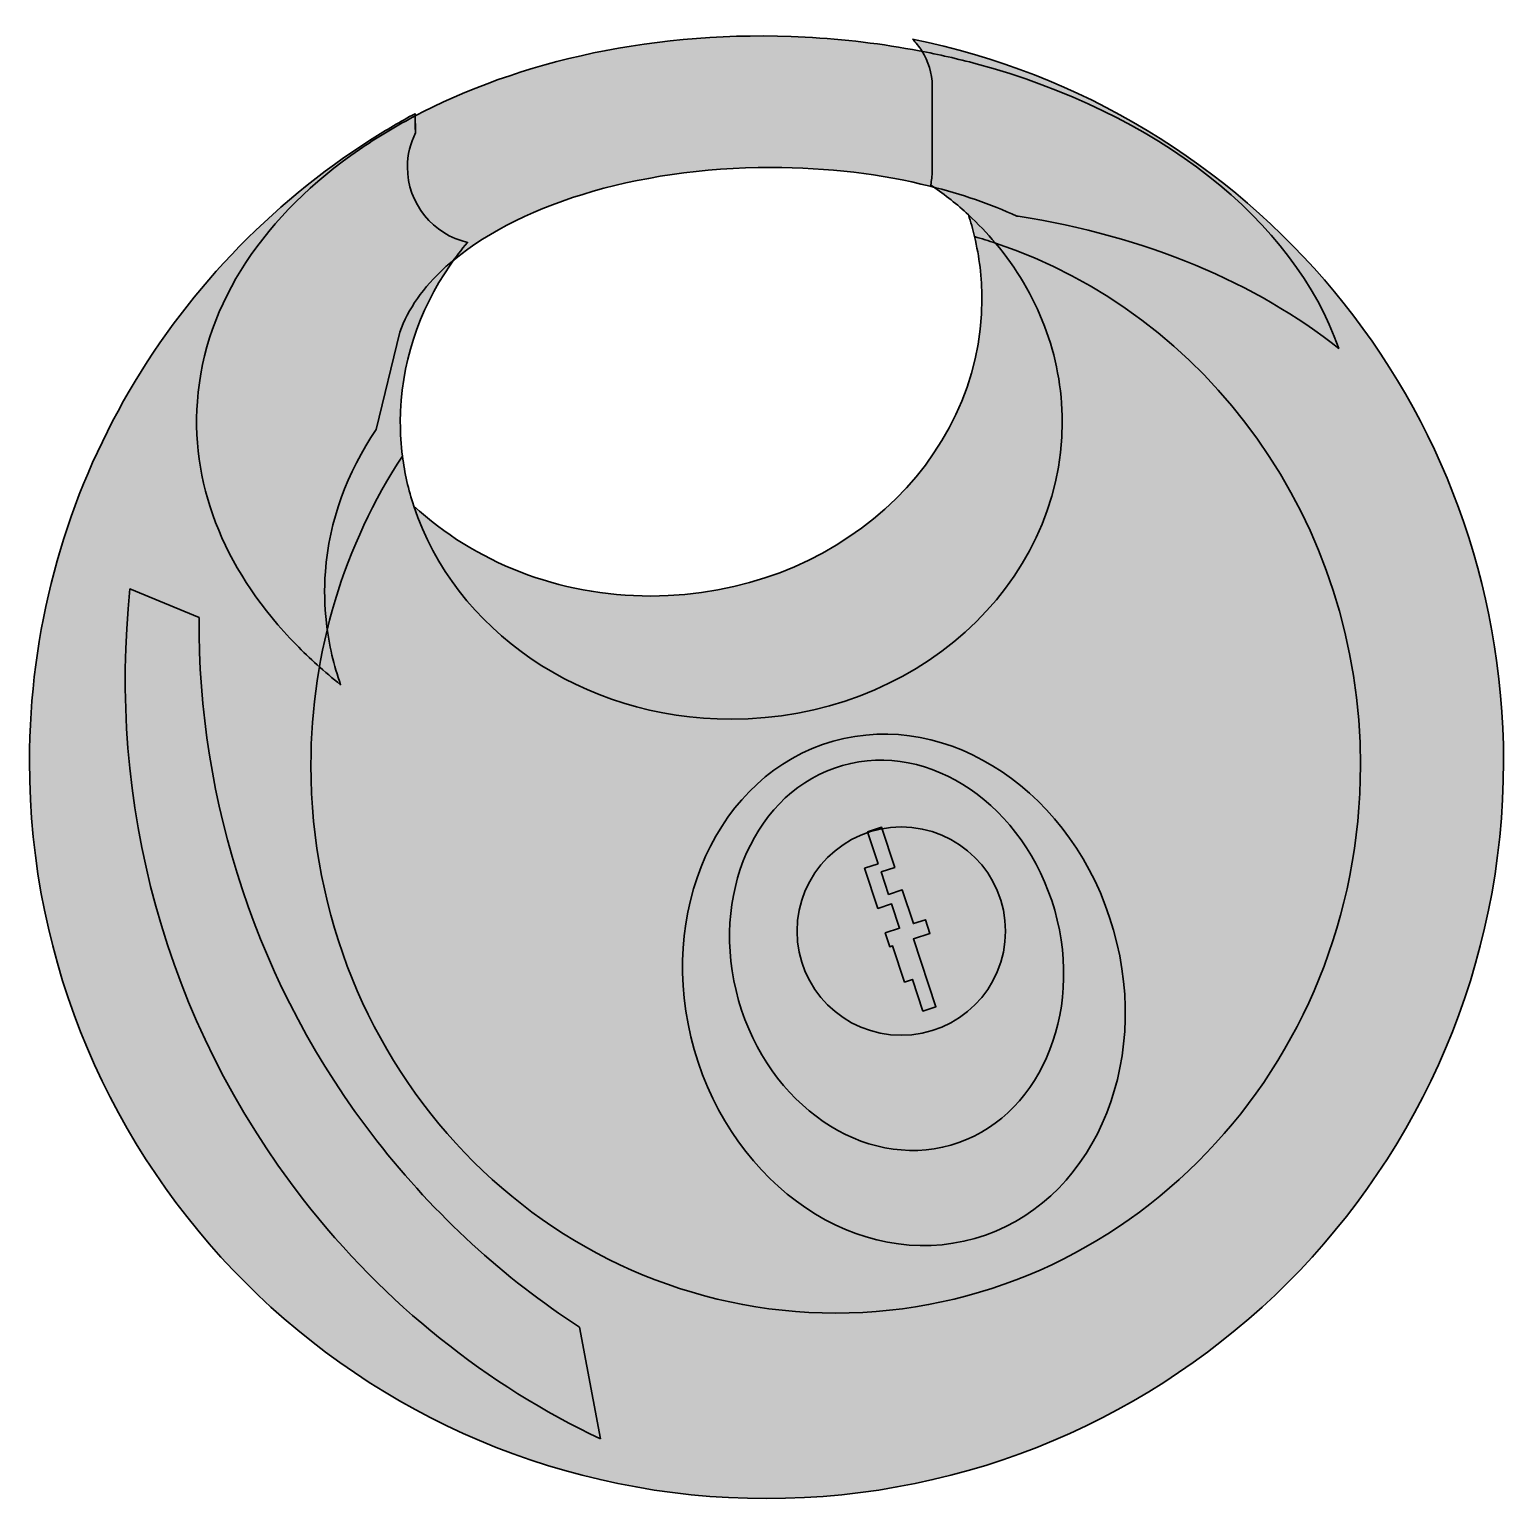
# Model space of a CAD drawing. Header units: inches. Extents: x 16.2 to 90.6, y -23.4 to 1.1.
# Drawn here: x 58.639 to 61.292, y -23.146 to -20.502 of the extents above; entities that cross this region are included whole.
import ezdxf

# ---------------------------------------------------------------- set-up
doc = ezdxf.new("R2010")
doc.units = ezdxf.units.IN
doc.header["$MEASUREMENT"] = 0
doc.layers.add('Layer 4', color=7, linetype='Continuous')

# ---------------------------------------------------------------- blocks, each defined once
blk = doc.blocks.new('block 23')
at = {"layer": 'Layer 4', "true_color": 0xd3b229}
h = blk.add_hatch(color=42, dxfattribs=at)
h.dxf.hatch_style = 2
edge = h.paths.add_edge_path()
edge.add_spline(control_points=[(60.3433, -20.564), (60.3099, -20.5551), (60.2757, -20.5472), (60.2407, -20.5407), (60.1746, -20.5281), (60.1058, -20.5196), (60.035, -20.516), (59.769, -20.5022), (59.5214, -20.5578), (59.329, -20.6601), (59.329, -20.6601), (59.3289, -20.6603), (59.3289, -20.6603), (59.2953, -20.6782), (59.2633, -20.6975), (59.2333, -20.7182), (59.0639, -20.8346), (58.9547, -20.9928), (58.9414, -21.1715), (58.9294, -21.3318), (58.9965, -21.4842), (59.1192, -21.6094), (59.1314, -21.6218), (59.144, -21.634), (59.1572, -21.646), (59.1707, -21.6581), (59.1847, -21.67), (59.1993, -21.6815), (59.1932, -21.664), (59.1881, -21.6464), (59.1837, -21.6283), (59.1793, -21.6092), (59.1758, -21.5899), (59.1736, -21.5704), (59.1736, -21.5704), (59.1736, -21.5704), (59.1736, -21.5703), (59.1703, -21.54), (59.1696, -21.5094), (59.1718, -21.4783), (59.1786, -21.3865), (59.2108, -21.3001), (59.2635, -21.2221), (59.2635, -21.2221), (59.306, -21.0471), (59.306, -21.0471), (59.3203, -21.0054), (59.3483, -20.9661), (59.3871, -20.9307), (59.3887, -20.9292), (59.3903, -20.9278), (59.3919, -20.9264), (59.5111, -20.821), (59.7272, -20.7506), (59.974, -20.7506), (60.0762, -20.7506), (60.1731, -20.7626), (60.26, -20.7843), (60.3167, -20.7983), (60.3692, -20.8165), (60.4162, -20.8381), (60.4169, -20.8382), (60.4179, -20.8383), (60.4187, -20.8385), (60.6479, -20.8737), (60.8483, -20.9592), (60.9956, -21.0762), (60.9146, -20.8444), (60.6685, -20.6515), (60.3433, -20.564)], knot_values=[0, 0, 0, 0, 1, 1, 1, 2, 2, 2, 3, 3, 3, 4, 4, 4, 5, 5, 5, 6, 6, 6, 7, 7, 7, 8, 8, 8, 9, 9, 9, 10, 10, 10, 11, 11, 11, 12, 12, 12, 13, 13, 13, 14, 14, 14, 15, 15, 15, 16, 16, 16, 17, 17, 17, 18, 18, 18, 19, 19, 19, 20, 20, 20, 21, 21, 21, 22, 22, 22, 23, 23, 23, 23], degree=3, periodic=1)
at = {"layer": 'Layer 4', "true_color": 0xe4e7ea}
h = blk.add_hatch(color=254, dxfattribs=at)
h.dxf.hatch_style = 2
edge = h.paths.add_edge_path()
edge.add_spline(control_points=[(60.2282, -20.5196), (60.2347, -20.5258), (60.2404, -20.5331), (60.2451, -20.5407), (60.2571, -20.559), (60.2639, -20.5808), (60.2639, -20.604), (60.2639, -20.604), (60.2639, -20.7571), (60.2639, -20.7571), (60.2639, -20.7657), (60.2629, -20.774), (60.2612, -20.7821), (60.2624, -20.7828), (60.2635, -20.7836), (60.2644, -20.7843), (60.2875, -20.8), (60.309, -20.8171), (60.329, -20.8357), (60.329, -20.8357), (60.329, -20.8358), (60.329, -20.8358), (60.3464, -20.8518), (60.3626, -20.8689), (60.3778, -20.8868), (60.4531, -20.9762), (60.4978, -21.0879), (60.4978, -21.2087), (60.4978, -21.504), (60.2311, -21.7435), (59.9022, -21.7435), (59.6318, -21.7435), (59.4035, -21.5817), (59.331, -21.36), (59.3308, -21.3599), (59.3308, -21.3599), (59.3308, -21.3599), (59.3214, -21.3308), (59.3144, -21.3008), (59.3106, -21.2699), (59.3079, -21.2499), (59.3067, -21.2294), (59.3067, -21.2087), (59.3067, -21.1051), (59.3396, -21.0083), (59.3964, -20.9264), (59.4061, -20.9122), (59.4165, -20.8986), (59.4278, -20.8854), (59.366, -20.8714), (59.3194, -20.8158), (59.3194, -20.75), (59.3194, -20.7278), (59.3247, -20.7067), (59.3342, -20.6881), (59.3342, -20.6881), (59.3335, -20.6601), (59.3335, -20.6601), (59.3335, -20.6601), (59.3333, -20.6538), (59.3333, -20.6538), (59.3071, -20.6679), (59.2812, -20.6831), (59.2561, -20.699), (59.256, -20.699), (59.256, -20.6992), (59.256, -20.6992), (58.8854, -20.9343), (58.6393, -21.3483), (58.6393, -21.8199), (58.6393, -22.5524), (59.2332, -23.1462), (59.9657, -23.1462), (60.6983, -23.1462), (61.2921, -22.5524), (61.2921, -21.8199), (61.2921, -21.1771), (60.8351, -20.6414), (60.2282, -20.5196)], knot_values=[0, 0, 0, 0, 1, 1, 1, 2, 2, 2, 3, 3, 3, 4, 4, 4, 5, 5, 5, 6, 6, 6, 7, 7, 7, 8, 8, 8, 9, 9, 9, 10, 10, 10, 11, 11, 11, 12, 12, 12, 13, 13, 13, 14, 14, 14, 15, 15, 15, 16, 16, 16, 17, 17, 17, 18, 18, 18, 19, 19, 19, 20, 20, 20, 21, 21, 21, 22, 22, 22, 23, 23, 23, 24, 24, 24, 25, 25, 25, 26, 26, 26, 26], degree=3, periodic=1)
at = {"layer": 'Layer 4', "true_color": 0xbbc0c6}
h = blk.add_hatch(color=9, dxfattribs=at)
h.dxf.hatch_style = 2
edge = h.paths.add_edge_path()
edge.add_spline(control_points=[(60.4978, -21.2087), (60.4978, -21.504), (60.2311, -21.7435), (59.9022, -21.7435), (59.6318, -21.7435), (59.4035, -21.5817), (59.331, -21.36), (59.4392, -21.46), (59.5904, -21.5219), (59.7578, -21.5219), (60.0868, -21.5219), (60.3533, -21.2825), (60.3533, -20.9872), (60.3533, -20.9487), (60.3487, -20.9112), (60.3401, -20.8751), (60.3369, -20.8618), (60.3333, -20.8487), (60.329, -20.8358), (60.3464, -20.8518), (60.3626, -20.8689), (60.3778, -20.8868), (60.4531, -20.9762), (60.4978, -21.0879), (60.4978, -21.2087)], knot_values=[0, 0, 0, 0, 1, 1, 1, 2, 2, 2, 3, 3, 3, 4, 4, 4, 5, 5, 5, 6, 6, 6, 7, 7, 7, 8, 8, 8, 8], degree=3, periodic=1)
at = {"layer": 'Layer 4', "true_color": 0xd7d9db}
h = blk.add_hatch(color=254, dxfattribs=at)
h.dxf.hatch_style = 2
edge = h.paths.add_edge_path()
edge.add_spline(control_points=[(61.0347, -21.8264), (61.0347, -22.371), (60.6119, -22.8125), (60.0903, -22.8125), (59.5686, -22.8125), (59.1458, -22.371), (59.1458, -21.8264), (59.1458, -21.62), (59.2067, -21.4282), (59.3106, -21.2699), (59.3144, -21.3008), (59.3214, -21.3308), (59.3308, -21.3599), (59.3308, -21.3599), (59.3308, -21.3599), (59.331, -21.36), (59.4392, -21.46), (59.5904, -21.5219), (59.7578, -21.5219), (60.0868, -21.5219), (60.3533, -21.2825), (60.3533, -20.9872), (60.3533, -20.9487), (60.3487, -20.9112), (60.3401, -20.8751), (60.3528, -20.8787), (60.3654, -20.8826), (60.3778, -20.8868), (60.7589, -21.0139), (61.0347, -21.3865), (61.0347, -21.8264)], knot_values=[0, 0, 0, 0, 1, 1, 1, 2, 2, 2, 3, 3, 3, 4, 4, 4, 5, 5, 5, 6, 6, 6, 7, 7, 7, 8, 8, 8, 9, 9, 9, 10, 10, 10, 10], degree=3, periodic=1)
at = {"layer": 'Layer 4', "true_color": 0xe4e7ea}
h = blk.add_hatch(color=254, dxfattribs=at)
h.dxf.hatch_style = 2
edge = h.paths.add_edge_path()
edge.add_spline(control_points=[(60.5903, -22.1233), (60.6608, -22.3704), (60.5489, -22.6189), (60.3405, -22.6782), (60.1322, -22.7376), (59.9062, -22.5854), (59.8358, -22.3383), (59.7653, -22.0911), (59.8772, -21.8427), (60.0855, -21.7833), (60.2939, -21.7239), (60.5199, -21.8761), (60.5903, -22.1233)], knot_values=[0, 0, 0, 0, 1, 1, 1, 2, 2, 2, 3, 3, 3, 4, 4, 4, 4], degree=3, periodic=1)
at = {"layer": 'Layer 4', "true_color": 0xf2f2f2}
h = blk.add_hatch(color=7, dxfattribs=at)
h.dxf.hatch_style = 2
edge = h.paths.add_edge_path()
edge.add_spline(control_points=[(60.4843, -22.0875), (60.538, -22.2762), (60.4543, -22.4655), (60.2973, -22.5102), (60.1402, -22.555), (59.9693, -22.4383), (59.9155, -22.2496), (59.8618, -22.0609), (59.9455, -21.8716), (60.1025, -21.8269), (60.2596, -21.7821), (60.4305, -21.8988), (60.4843, -22.0875)], knot_values=[0, 0, 0, 0, 1, 1, 1, 2, 2, 2, 3, 3, 3, 4, 4, 4, 4], degree=3, periodic=1)
at = {"layer": 'Layer 4', "true_color": 0xc9be59}
h = blk.add_hatch(color=43, dxfattribs=at)
h.dxf.hatch_style = 2
edge = h.paths.add_edge_path()
edge.add_spline(control_points=[(60.3958, -22.125), (60.3958, -22.2286), (60.3119, -22.3125), (60.2083, -22.3125), (60.1048, -22.3125), (60.0208, -22.2286), (60.0208, -22.125), (60.0208, -22.0214), (60.1048, -21.9375), (60.2083, -21.9375), (60.3119, -21.9375), (60.3958, -22.0214), (60.3958, -22.125)], knot_values=[0, 0, 0, 0, 1, 1, 1, 2, 2, 2, 3, 3, 3, 4, 4, 4, 4], degree=3, periodic=1)
at = {"layer": 'Layer 4', "true_color": 0x6e5637}
h = blk.add_hatch(color=27, dxfattribs=at)
h.dxf.hatch_style = 2
h.paths.add_polyline_path([(60.1667, -22.0039), (60.1477, -21.9464), (60.1727, -21.9381), (60.1965, -22.0104), (60.1721, -22.0185), (60.1855, -22.0591), (60.21, -22.051), (60.23, -22.1116), (60.2516, -22.1045), (60.2599, -22.1294), (60.2302, -22.1392), (60.2705, -22.261), (60.2471, -22.2688), (60.2283, -22.2119), (60.2142, -22.2166), (60.1927, -22.1516), (60.1876, -22.1533), (60.1794, -22.1283), (60.2051, -22.1198), (60.1907, -22.0762), (60.1661, -22.0842), (60.1423, -22.012)])
at = {"layer": 'Layer 4', "color": 7, "lineweight": 35, "true_color": 0xffffff}
blk.add_lwpolyline([(60.1667, -22.0039), (60.1477, -21.9464), (60.1727, -21.9381), (60.1965, -22.0104), (60.1721, -22.0185), (60.1855, -22.0591), (60.21, -22.051), (60.23, -22.1116), (60.2516, -22.1045), (60.2599, -22.1294), (60.2302, -22.1392), (60.2705, -22.261), (60.2471, -22.2688), (60.2283, -22.2119), (60.2142, -22.2166), (60.1927, -22.1516), (60.1876, -22.1533), (60.1794, -22.1283), (60.2051, -22.1198), (60.1907, -22.0762), (60.1661, -22.0842), (60.1423, -22.012), (60.1667, -22.0039)], dxfattribs=at)
for points, knots in [([(60.3433, -20.564), (60.3099, -20.5551), (60.2757, -20.5472), (60.2407, -20.5407), (60.1746, -20.5281), (60.1058, -20.5196), (60.035, -20.516), (59.769, -20.5022), (59.5214, -20.5578), (59.329, -20.6601), (59.329, -20.6601), (59.3289, -20.6603), (59.3289, -20.6603), (59.2953, -20.6782), (59.2633, -20.6975), (59.2333, -20.7182), (59.0639, -20.8346), (58.9547, -20.9928), (58.9414, -21.1715), (58.9294, -21.3318), (58.9965, -21.4842), (59.1192, -21.6094), (59.1314, -21.6218), (59.144, -21.634), (59.1572, -21.646), (59.1707, -21.6581), (59.1847, -21.67), (59.1993, -21.6815), (59.1932, -21.664), (59.1881, -21.6464), (59.1837, -21.6283), (59.1793, -21.6092), (59.1758, -21.5899), (59.1736, -21.5704), (59.1736, -21.5704), (59.1736, -21.5704), (59.1736, -21.5703), (59.1703, -21.54), (59.1696, -21.5094), (59.1718, -21.4783), (59.1786, -21.3865), (59.2108, -21.3001), (59.2635, -21.2221), (59.2635, -21.2221), (59.306, -21.0471), (59.306, -21.0471), (59.3203, -21.0054), (59.3483, -20.9661), (59.3871, -20.9307), (59.3887, -20.9292), (59.3903, -20.9278), (59.3919, -20.9264), (59.5111, -20.821), (59.7272, -20.7506), (59.974, -20.7506), (60.0762, -20.7506), (60.1731, -20.7626), (60.26, -20.7843), (60.3167, -20.7983), (60.3692, -20.8165), (60.4162, -20.8381), (60.4169, -20.8382), (60.4179, -20.8383), (60.4187, -20.8385), (60.6479, -20.8737), (60.8483, -20.9592), (60.9956, -21.0762), (60.9146, -20.8444), (60.6685, -20.6515), (60.3433, -20.564)], [0, 0, 0, 0, 1, 1, 1, 2, 2, 2, 3, 3, 3, 4, 4, 4, 5, 5, 5, 6, 6, 6, 7, 7, 7, 8, 8, 8, 9, 9, 9, 10, 10, 10, 11, 11, 11, 12, 12, 12, 13, 13, 13, 14, 14, 14, 15, 15, 15, 16, 16, 16, 17, 17, 17, 18, 18, 18, 19, 19, 19, 20, 20, 20, 21, 21, 21, 22, 22, 22, 23, 23, 23, 23]), ([(60.2282, -20.5196), (60.2347, -20.5258), (60.2404, -20.5331), (60.2451, -20.5407), (60.2571, -20.559), (60.2639, -20.5808), (60.2639, -20.604), (60.2639, -20.604), (60.2639, -20.7571), (60.2639, -20.7571), (60.2639, -20.7657), (60.2629, -20.774), (60.2612, -20.7821), (60.2624, -20.7828), (60.2635, -20.7836), (60.2644, -20.7843), (60.2875, -20.8), (60.309, -20.8171), (60.329, -20.8357), (60.329, -20.8357), (60.329, -20.8358), (60.329, -20.8358), (60.3464, -20.8518), (60.3626, -20.8689), (60.3778, -20.8868), (60.4531, -20.9762), (60.4978, -21.0879), (60.4978, -21.2087), (60.4978, -21.504), (60.2311, -21.7435), (59.9022, -21.7435), (59.6318, -21.7435), (59.4035, -21.5817), (59.331, -21.36), (59.3308, -21.3599), (59.3308, -21.3599), (59.3308, -21.3599), (59.3214, -21.3308), (59.3144, -21.3008), (59.3106, -21.2699), (59.3079, -21.2499), (59.3067, -21.2294), (59.3067, -21.2087), (59.3067, -21.1051), (59.3396, -21.0083), (59.3964, -20.9264), (59.4061, -20.9122), (59.4165, -20.8986), (59.4278, -20.8854), (59.366, -20.8714), (59.3194, -20.8158), (59.3194, -20.75), (59.3194, -20.7278), (59.3247, -20.7067), (59.3342, -20.6881), (59.3342, -20.6881), (59.3335, -20.6601), (59.3335, -20.6601), (59.3335, -20.6601), (59.3333, -20.6538), (59.3333, -20.6538), (59.3071, -20.6679), (59.2812, -20.6831), (59.2561, -20.699), (59.256, -20.699), (59.256, -20.6992), (59.256, -20.6992), (58.8854, -20.9343), (58.6393, -21.3483), (58.6393, -21.8199), (58.6393, -22.5524), (59.2332, -23.1462), (59.9657, -23.1462), (60.6983, -23.1462), (61.2921, -22.5524), (61.2921, -21.8199), (61.2921, -21.1771), (60.8351, -20.6414), (60.2282, -20.5196)], [0, 0, 0, 0, 1, 1, 1, 2, 2, 2, 3, 3, 3, 4, 4, 4, 5, 5, 5, 6, 6, 6, 7, 7, 7, 8, 8, 8, 9, 9, 9, 10, 10, 10, 11, 11, 11, 12, 12, 12, 13, 13, 13, 14, 14, 14, 15, 15, 15, 16, 16, 16, 17, 17, 17, 18, 18, 18, 19, 19, 19, 20, 20, 20, 21, 21, 21, 22, 22, 22, 23, 23, 23, 24, 24, 24, 25, 25, 25, 26, 26, 26, 26]), ([(59.3342, -20.6881), (59.3336, -20.6833), (59.3333, -20.6785), (59.3333, -20.6736), (59.3333, -20.6736), (59.3333, -20.6538), (59.3333, -20.6538), (59.3333, -20.6538), (59.3342, -20.6881), (59.3342, -20.6881)], [0, 0, 0, 0, 1, 1, 1, 2, 2, 2, 3, 3, 3, 3]), ([(60.4978, -21.2087), (60.4978, -21.504), (60.2311, -21.7435), (59.9022, -21.7435), (59.6318, -21.7435), (59.4035, -21.5817), (59.331, -21.36), (59.4392, -21.46), (59.5904, -21.5219), (59.7578, -21.5219), (60.0868, -21.5219), (60.3533, -21.2825), (60.3533, -20.9872), (60.3533, -20.9487), (60.3487, -20.9112), (60.3401, -20.8751), (60.3369, -20.8618), (60.3333, -20.8487), (60.329, -20.8358), (60.3464, -20.8518), (60.3626, -20.8689), (60.3778, -20.8868), (60.4531, -20.9762), (60.4978, -21.0879), (60.4978, -21.2087)], [0, 0, 0, 0, 1, 1, 1, 2, 2, 2, 3, 3, 3, 4, 4, 4, 5, 5, 5, 6, 6, 6, 7, 7, 7, 8, 8, 8, 8]), ([(61.0347, -21.8264), (61.0347, -22.371), (60.6119, -22.8125), (60.0903, -22.8125), (59.5686, -22.8125), (59.1458, -22.371), (59.1458, -21.8264), (59.1458, -21.62), (59.2067, -21.4282), (59.3106, -21.2699), (59.3144, -21.3008), (59.3214, -21.3308), (59.3308, -21.3599), (59.3308, -21.3599), (59.3308, -21.3599), (59.331, -21.36), (59.4392, -21.46), (59.5904, -21.5219), (59.7578, -21.5219), (60.0868, -21.5219), (60.3533, -21.2825), (60.3533, -20.9872), (60.3533, -20.9487), (60.3487, -20.9112), (60.3401, -20.8751), (60.3528, -20.8787), (60.3654, -20.8826), (60.3778, -20.8868), (60.7589, -21.0139), (61.0347, -21.3865), (61.0347, -21.8264)], [0, 0, 0, 0, 1, 1, 1, 2, 2, 2, 3, 3, 3, 4, 4, 4, 5, 5, 5, 6, 6, 6, 7, 7, 7, 8, 8, 8, 9, 9, 9, 10, 10, 10, 10]), ([(60.5903, -22.1233), (60.6608, -22.3704), (60.5489, -22.6189), (60.3405, -22.6782), (60.1322, -22.7376), (59.9062, -22.5854), (59.8358, -22.3383), (59.7653, -22.0911), (59.8772, -21.8427), (60.0855, -21.7833), (60.2939, -21.7239), (60.5199, -21.8761), (60.5903, -22.1233)], [0, 0, 0, 0, 1, 1, 1, 2, 2, 2, 3, 3, 3, 4, 4, 4, 4]), ([(60.4843, -22.0875), (60.538, -22.2762), (60.4543, -22.4655), (60.2973, -22.5102), (60.1402, -22.555), (59.9693, -22.4383), (59.9155, -22.2496), (59.8618, -22.0609), (59.9455, -21.8716), (60.1025, -21.8269), (60.2596, -21.7821), (60.4305, -21.8988), (60.4843, -22.0875)], [0, 0, 0, 0, 1, 1, 1, 2, 2, 2, 3, 3, 3, 4, 4, 4, 4]), ([(60.3958, -22.125), (60.3958, -22.2286), (60.3119, -22.3125), (60.2083, -22.3125), (60.1048, -22.3125), (60.0208, -22.2286), (60.0208, -22.125), (60.0208, -22.0214), (60.1048, -21.9375), (60.2083, -21.9375), (60.3119, -21.9375), (60.3958, -22.0214), (60.3958, -22.125)], [0, 0, 0, 0, 1, 1, 1, 2, 2, 2, 3, 3, 3, 4, 4, 4, 4])]:
    blk.add_open_spline(points, degree=3, knots=knots, dxfattribs=at)
blk = doc.blocks.new('block 22')
at = {"layer": 'Layer 4', "true_color": 0xd1d1d1}
h = blk.add_hatch(color=254, dxfattribs=at)
h.dxf.hatch_style = 2
edge = h.paths.add_edge_path()
edge.add_spline(control_points=[(59.6667, -23.0391), (59.4637, -22.9422), (59.2797, -22.7978), (59.1319, -22.6078), (58.8803, -22.2848), (58.78, -21.8898), (58.8202, -21.5092), (58.8202, -21.5092), (58.9444, -21.5608), (58.9444, -21.5608), (58.9428, -21.8911), (59.0474, -22.2235), (59.2645, -22.5023), (59.3697, -22.6375), (59.4935, -22.7497), (59.6292, -22.8379), (59.6292, -22.8379), (59.6667, -23.0391), (59.6667, -23.0391)], knot_values=[0, 0, 0, 0, 1, 1, 1, 2, 2, 2, 3, 3, 3, 4, 4, 4, 5, 5, 5, 6, 6, 6, 6], degree=3, periodic=1)
at = {"layer": 'Layer 4', "color": 7, "lineweight": 35, "true_color": 0xffffff}
blk.add_open_spline([(59.6667, -23.0391), (59.4637, -22.9422), (59.2797, -22.7978), (59.1319, -22.6078), (58.8803, -22.2848), (58.78, -21.8898), (58.8202, -21.5092), (58.8202, -21.5092), (58.9444, -21.5608), (58.9444, -21.5608), (58.9428, -21.8911), (59.0474, -22.2235), (59.2645, -22.5023), (59.3697, -22.6375), (59.4935, -22.7497), (59.6292, -22.8379), (59.6292, -22.8379), (59.6667, -23.0391), (59.6667, -23.0391)], degree=3, knots=[0, 0, 0, 0, 1, 1, 1, 2, 2, 2, 3, 3, 3, 4, 4, 4, 5, 5, 5, 6, 6, 6, 6], dxfattribs=at)
at = {"layer": 'Layer 4'}
blk.add_blockref('block 23', (0, 0), dxfattribs=at)

msp = doc.modelspace()

# ---------------------------------------------------------------- block references
at = {"layer": 'Layer 4'}
msp.add_blockref('block 22', (0, 0), dxfattribs=at)

doc.saveas('drawing.dxf')
